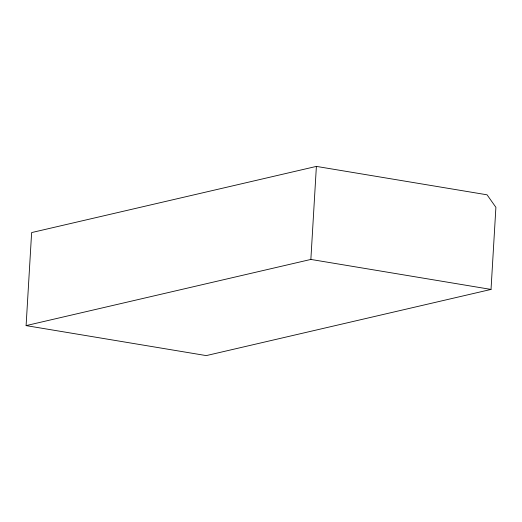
<?xml version="1.0" encoding="UTF-8"?>
<svg xmlns="http://www.w3.org/2000/svg" width="522" height="522" viewBox="0 0 522 522"><rect width="100%" height="100%" fill="white"/><g stroke="black" fill="none" stroke-linecap="round" stroke-linejoin="round"><path stroke-width="0.78" d="M26.1 325.611L31.627 232.577L316.384 166.401L487.065 194.81L495.9 207.332L491.026 289.423L206.262 355.599L26.1 325.611L310.858 259.434L491.026 289.423M310.858 259.434L316.384 166.401"/></g></svg>
